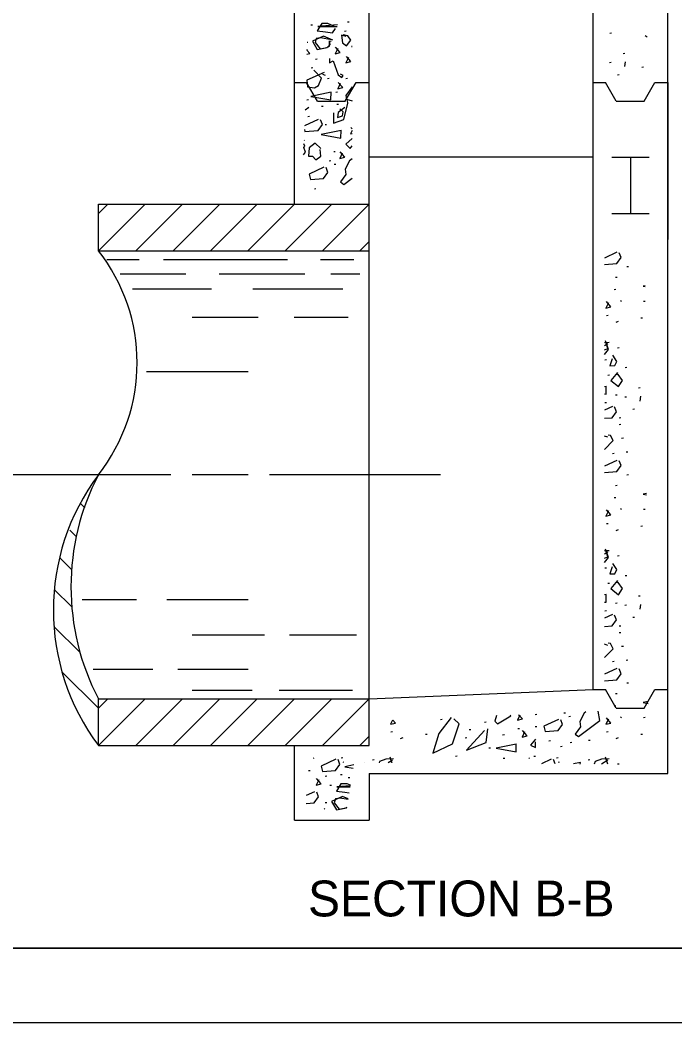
# Model space of a CAD drawing. Extents: x 997.6 to 1036.9, y 998.9 to 1022.6.
# Drawn here: x 1019.58 to 1023.96, y 1000 to 1006.71 of the extents above; entities that cross this region are included whole.
import ezdxf

# ---------------------------------------------------------------- set-up
doc = ezdxf.new("R2010")
doc.units = 0
for name, color, linetype in [('Level 1', 7, 'Continuous'), ('Level 10', 7, 'Continuous'), ('Level 11', 7, 'Continuous'), ('Level 14', 7, 'Continuous'), ('Level 5', 7, 'Continuous')]:
    doc.layers.add(name, color=color, linetype=linetype)

msp = doc.modelspace()

# ---------------------------------------------------------------- linework, layer by layer
at = {"layer": 'Level 1'}
for p, q in [((1023.9115, 1006.2949), (1023.9115, 1008.5603)), ((1021.4115, 1006.2949), (1021.4115, 1008.5449)), ((1023.4115, 1006.2949), (1023.4115, 1008.5449)), ((1021.9115, 1006.2949), (1021.9115, 1008.4353)), ((1021.4105, 1006.2949), (1021.4115, 1006.2949)), ((1021.4115, 1005.4824), (1021.4115, 1006.2949)), ((1021.4115, 1006.2949), (1021.4938, 1006.2949)), ((1021.5658, 1006.1699), (1021.4938, 1006.2949)), ((1021.7522, 1006.1699), (1021.8245, 1006.2949)), ((1021.8245, 1006.2949), (1021.9103, 1006.2949)), ((1021.9115, 1005.4824), (1021.9115, 1006.2949)), ((1023.4105, 1006.2949), (1023.4115, 1006.2949)), ((1023.4115, 1002.2324), (1023.4115, 1006.2949)), ((1023.4115, 1006.2949), (1023.4938, 1006.2949)), ((1023.5658, 1006.1699), (1023.4938, 1006.2949)), ((1023.7522, 1006.1699), (1023.8245, 1006.2949)), ((1023.8245, 1006.2949), (1023.9103, 1006.2949)), ((1023.9115, 1002.2324), (1023.9115, 1006.2949)), ((1021.5658, 1006.1699), (1021.7522, 1006.1699)), ((1023.5658, 1006.1699), (1023.7522, 1006.1699)), ((1023.4115, 1005.7949), (1021.9115, 1005.7949)), ((1023.5365, 1005.7949), (1023.7865, 1005.7949)), ((1023.6615, 1005.7949), (1023.6615, 1005.4199)), ((1020.1, 1005.1699), (1020.1, 1005.4824)), ((1020.1, 1005.4824), (1021.9115, 1005.4824)), ((1020.1, 1005.1699), (1020.4125, 1005.4824)), ((1020.1, 1005.4199), (1020.1625, 1005.4824)), ((1020.35, 1005.1699), (1020.6625, 1005.4824)), ((1020.6, 1005.1699), (1020.9125, 1005.4824)), ((1020.85, 1005.1699), (1021.1625, 1005.4824)), ((1021.1, 1005.1699), (1021.4125, 1005.4824)), ((1021.35, 1005.1699), (1021.6625, 1005.4824)), ((1021.6, 1005.1699), (1021.9125, 1005.4824)), ((1021.9115, 1005.1699), (1021.9115, 1005.4824)), ((1023.5365, 1005.4199), (1023.7865, 1005.4199)), ((1021.85, 1005.1699), (1021.9115, 1005.2315)), ((1020.1, 1005.1699), (1021.9115, 1005.1699)), ((1021.9115, 1005.0137), (1021.9115, 1005.1699)), ((1020.3733, 1005.1093), (1020.1578, 1005.1093)), ((1021.3665, 1005.1093), (1020.5358, 1005.1093)), ((1021.8103, 1005.1093), (1021.5862, 1005.1093)), ((1020.6853, 1005.0125), (1020.2458, 1005.0125)), ((1021.4807, 1005.0125), (1020.9093, 1005.0125)), ((1021.8498, 1005.0125), (1021.6565, 1005.0125)), ((1021.9115, 1002.1699), (1021.9115, 1005.0137)), ((1020.8567, 1004.9114), (1020.3293, 1004.9114)), ((1021.7357, 1004.9114), (1021.1335, 1004.9114)), ((1021.1687, 1004.7225), (1020.7282, 1004.7225)), ((1021.7708, 1004.7225), (1021.4103, 1004.7225)), ((1021.1023, 1004.3578), (1020.4217, 1004.3578)), ((1020.5853, 1003.6699), (1019.4863, 1003.6699)), ((1021.1023, 1003.6699), (1020.7282, 1003.6699)), ((1022.39, 1003.6699), (1021.2452, 1003.6699)), ((1020.0097, 1003.4478), (1019.9785, 1003.479)), ((1019.9517, 1003.2558), (1019.9087, 1003.2987)), ((1019.8407, 1003.1168), (1019.9208, 1003.0366)), ((1019.9223, 1002.7852), (1019.8053, 1002.9022)), ((1020.3557, 1002.8328), (1019.991, 1002.8328)), ((1021.1023, 1002.8328), (1020.5578, 1002.8328)), ((1019.9773, 1002.4802), (1019.803, 1002.6545)), ((1021.2127, 1002.5955), (1020.7282, 1002.5955)), ((1021.8278, 1002.5955), (1021.3797, 1002.5955)), ((1020.1, 1002.1074), (1019.8563, 1002.3511)), ((1020.4655, 1002.3669), (1020.0657, 1002.3669)), ((1021.1023, 1002.3669), (1020.6325, 1002.3669)), ((1021.1292, 1002.2263), (1020.7282, 1002.2263)), ((1021.8015, 1002.2263), (1021.3093, 1002.2263)), ((1021.9115, 1002.1699), (1023.4115, 1002.2324)), ((1023.4105, 1002.2324), (1023.4115, 1002.2324)), ((1023.4115, 1002.2324), (1023.4938, 1002.2324)), ((1023.5658, 1002.1074), (1023.4938, 1002.2324)), ((1023.7522, 1002.1074), (1023.8245, 1002.2324)), ((1023.8245, 1002.2324), (1023.9103, 1002.2324)), ((1023.9115, 1001.6699), (1023.9115, 1002.2324)), ((1020.1, 1002.1699), (1021.9115, 1002.1699)), ((1020.1, 1001.8574), (1020.1, 1002.1699)), ((1020.1, 1001.8574), (1020.4125, 1002.1699)), ((1020.1, 1002.1074), (1020.1625, 1002.1699)), ((1020.35, 1001.8574), (1020.6625, 1002.1699)), ((1020.6, 1001.8574), (1020.9125, 1002.1699)), ((1020.85, 1001.8574), (1021.1625, 1002.1699)), ((1021.1, 1001.8574), (1021.4125, 1002.1699)), ((1021.35, 1001.8574), (1021.6625, 1002.1699)), ((1021.6, 1001.8574), (1021.9125, 1002.1699)), ((1021.9115, 1001.8574), (1021.9115, 1002.1699)), ((1023.5658, 1002.1074), (1023.7522, 1002.1074)), ((1021.85, 1001.8574), (1021.9115, 1001.919)), ((1020.1, 1001.8574), (1021.9115, 1001.8574)), ((1021.4115, 1001.3574), (1021.4115, 1001.8574)), ((1021.9115, 1001.6699), (1023.9115, 1001.6699)), ((1021.9115, 1001.6699), (1021.9115, 1001.3574)), ((1021.4115, 1001.3574), (1021.9115, 1001.3574))]:
    msp.add_line(p, q, dxfattribs=at)
msp.add_lwpolyline([(1023.9115, 1006.2949), (1023.9115, 1005.2456)], dxfattribs=at)
for centre, radius, start, end in [((1019.1458, 1004.42), 1.2137, 321.83378, 38.16622), ((1021.3137, 1002.7637), 1.5147, 143.25436, 216.7454), ((1021.5426, 1002.92), 1.6259, 152.53062, 207.46938)]:
    msp.add_arc(centre, radius, start, end, dxfattribs=at)
at = {"layer": 'Level 10'}
msp.add_line((1035.5, 1000.5), (1007, 1000.5), dxfattribs=at)
at = {"layer": 'Level 11'}
msp.add_lwpolyline([(1007, 1000.5), (1035.5, 1000.5), (1035.5, 1021.5), (1007, 1021.5)], close=True, dxfattribs=at)
at = {"layer": 'Level 14'}
msp.add_line((1036, 1000), (1000, 1000), dxfattribs=at)
at = {"layer": 'Level 5'}
for points in [[(1021.5327, 1006.6801), (1021.5215, 1006.6787)], [(1021.6847, 1006.6688), (1021.636, 1006.691), (1021.5945, 1006.691), (1021.5653, 1006.6411), (1021.6208, 1006.6342), (1021.6665, 1006.6286), (1021.686, 1006.6563)], [(1021.6998, 1006.6813), (1021.5682, 1006.6703), (1021.6985, 1006.6703)], [(1021.7777, 1006.7005), (1021.7665, 1006.6991)], [(1021.6693, 1006.5801), (1021.607, 1006.6064), (1021.532, 1006.5732), (1021.5653, 1006.5163), (1021.6318, 1006.5302), (1021.6513, 1006.5496), (1021.6458, 1006.5745)], [(1021.7582, 1006.6037), (1021.7277, 1006.612), (1021.7332, 1006.562), (1021.7595, 1006.5413), (1021.79, 1006.5801), (1021.7692, 1006.6092), (1021.7387, 1006.6148)], [(1021.7572, 1006.6393), (1021.7462, 1006.6378)], [(1023.5345, 1006.6263), (1023.5233, 1006.6249)], [(1023.7717, 1006.5986), (1023.7592, 1006.609)], [(1021.502, 1006.5644), (1021.4975, 1006.5639)], [(1021.661, 1006.5814), (1021.5875, 1006.5953), (1021.5583, 1006.5912), (1021.55, 1006.5634), (1021.5833, 1006.5218), (1021.6292, 1006.5302), (1021.6458, 1006.5398), (1021.6458, 1006.5745)], [(1021.6527, 1006.5745), (1021.6583, 1006.5703)], [(1021.7982, 1006.537), (1021.7947, 1006.5363)], [(1021.495, 1006.4855), (1021.5143, 1006.4903)], [(1021.4977, 1006.5167), (1021.4958, 1006.5128)], [(1021.5143, 1006.4903), (1021.4958, 1006.5114)], [(1021.7018, 1006.5234), (1021.6853, 1006.4888), (1021.7185, 1006.4971), (1021.688, 1006.5318)], [(1021.7733, 1006.4622), (1021.7567, 1006.4275), (1021.79, 1006.4358), (1021.7595, 1006.4705)], [(1021.7947, 1006.5363), (1021.7982, 1006.5357)], [(1023.623, 1006.4902), (1023.6118, 1006.4888)], [(1021.5632, 1006.4521), (1021.5522, 1006.4507)], [(1021.6472, 1006.4567), (1021.6458, 1006.4275), (1021.6707, 1006.44), (1021.7053, 1006.3471), (1021.7303, 1006.329), (1021.7373, 1006.3429), (1021.7207, 1006.3513)], [(1023.5312, 1006.4289), (1023.52, 1006.4275)], [(1023.6223, 1006.4023), (1023.628, 1006.4343)], [(1021.6112, 1006.3623), (1021.4947, 1006.3124), (1021.5002, 1006.2666), (1021.5458, 1006.2597), (1021.5737, 1006.2763), (1021.593, 1006.3248), (1021.5418, 1006.379)], [(1021.536, 1006.3943), (1021.5248, 1006.3928)], [(1021.6, 1006.3526), (1021.6167, 1006.3457)], [(1023.5855, 1006.3473), (1023.5745, 1006.3458)], [(1023.7478, 1006.3983), (1023.7368, 1006.3969)], [(1021.6448, 1006.3228), (1021.6338, 1006.3213)], [(1021.7188, 1006.2886), (1021.7023, 1006.2539), (1021.7355, 1006.2623), (1021.705, 1006.2969)], [(1021.7673, 1006.3228), (1021.7563, 1006.3213)], [(1021.6568, 1006.2305), (1021.5223, 1006.2028), (1021.6555, 1006.1792), (1021.6568, 1006.2318)], [(1021.6993, 1006.2308), (1021.6882, 1006.2295)], [(1021.7982, 1006.2666), (1021.7567, 1006.2098)], [(1021.7567, 1006.2098), (1021.7595, 1006.1834)], [(1021.5053, 1006.1798), (1021.4943, 1006.1784)], [(1021.604, 1006.1356), (1021.593, 1006.1342)], [(1021.6735, 1006.0918), (1021.6735, 1006.0225), (1021.7428, 1006.0488), (1021.7692, 1006.1571), (1021.7665, 1006.1751)], [(1021.7062, 1006.1492), (1021.695, 1006.1478)], [(1021.7595, 1006.1834), (1021.7982, 1006.1728)], [(1021.483, 1006.1126), (1021.5085, 1006.1307)], [(1021.5122, 1006.0675), (1021.501, 1006.0661)], [(1021.7483, 1006.1279), (1021.704, 1006.096), (1021.6998, 1006.0613), (1021.7345, 1006.0724), (1021.7387, 1006.0988), (1021.7152, 1006.1196)], [(1021.5713, 1006.0488), (1021.4795, 1006.006)], [(1021.57, 1005.9738), (1021.5992, 1006.0141)], [(1021.5992, 1006.0141), (1021.5867, 1006.0459)], [(1021.6278, 1006.013), (1021.6168, 1006.0117)], [(1021.4787, 1005.9813), (1021.4825, 1005.9669)], [(1021.4825, 1005.9669), (1021.57, 1005.9738)], [(1021.725, 1005.9753), (1021.5905, 1005.9475), (1021.7235, 1005.9239), (1021.725, 1005.9766)], [(1021.7982, 1005.9736), (1021.7873, 1005.9511)], [(1021.7873, 1005.9511), (1021.7982, 1005.9538)], [(1021.7982, 1005.9849), (1021.7902, 1005.994)], [(1021.4748, 1005.8596), (1021.4807, 1005.8699)], [(1021.4807, 1005.8699), (1021.4757, 1005.8853)], [(1021.4793, 1005.9088), (1021.4763, 1005.9083)], [(1021.5888, 1005.8533), (1021.55, 1005.8893), (1021.5112, 1005.8588), (1021.5057, 1005.802), (1021.5335, 1005.8034), (1021.5542, 1005.7784), (1021.5888, 1005.802), (1021.5848, 1005.8463)], [(1021.7982, 1005.9211), (1021.7567, 1005.8838)], [(1021.7567, 1005.8838), (1021.7845, 1005.8547)], [(1021.7845, 1005.8547), (1021.7982, 1005.8715)], [(1021.4732, 1005.8116), (1021.4868, 1005.8303)], [(1021.4868, 1005.8303), (1021.4748, 1005.8609)], [(1021.6857, 1005.8327), (1021.6747, 1005.8313)], [(1021.7325, 1005.8223), (1021.7158, 1005.7877), (1021.7492, 1005.796), (1021.7187, 1005.8307)], [(1021.6552, 1005.7714), (1021.644, 1005.77)], [(1021.6892, 1005.7476), (1021.678, 1005.7462)], [(1021.7817, 1005.7715), (1021.7525, 1005.7146)], [(1021.7982, 1005.7848), (1021.7817, 1005.7715)], [(1021.6088, 1005.7288), (1021.5103, 1005.6831), (1021.52, 1005.647), (1021.6073, 1005.6539), (1021.6365, 1005.6942), (1021.624, 1005.726)], [(1021.7567, 1005.6799), (1021.7207, 1005.63)], [(1021.7525, 1005.7146), (1021.7567, 1005.6799)], [(1021.7207, 1005.63), (1021.7428, 1005.6133)], [(1021.7428, 1005.6133), (1021.7982, 1005.6553)], [(1021.5563, 1005.5843), (1021.5453, 1005.5828)], [(1023.5702, 1005.1593), (1023.4872, 1005.1206)], [(1023.5978, 1005.1246), (1023.5853, 1005.1564)], [(1023.4872, 1005.0778), (1023.5687, 1005.0843)], [(1023.5687, 1005.0843), (1023.5978, 1005.1246)], [(1023.647, 1005.0623), (1023.636, 1005.0609)], [(1023.5722, 1004.9908), (1023.561, 1004.9894)], [(1023.758, 1004.9348), (1023.7447, 1004.9321)], [(1023.7447, 1004.9321), (1023.758, 1004.9297)], [(1023.562, 1004.9092), (1023.5508, 1004.9078)], [(1023.5135, 1004.8206), (1023.4968, 1004.7859), (1023.5302, 1004.7942), (1023.4997, 1004.8288)], [(1023.6013, 1004.8297), (1023.5943, 1004.8352)], [(1023.7583, 1004.8308), (1023.7472, 1004.8295)], [(1023.5108, 1004.7356), (1023.4998, 1004.7342)], [(1023.579, 1004.6952), (1023.5625, 1004.6882)], [(1023.7413, 1004.7186), (1023.7302, 1004.7172)], [(1023.518, 1004.5543), (1023.4872, 1004.5533)], [(1023.5097, 1004.5459), (1023.4872, 1004.5319)], [(1023.5097, 1004.514), (1023.4945, 1004.5653)], [(1023.5138, 1004.5084), (1023.4972, 1004.5556)], [(1023.4872, 1004.5055), (1023.5097, 1004.514)], [(1023.4872, 1004.4753), (1023.5138, 1004.5084)], [(1023.5388, 1004.446), (1023.5237, 1004.3988), (1023.5568, 1004.4003), (1023.5693, 1004.428), (1023.543, 1004.4696)], [(1023.5858, 1004.5198), (1023.5747, 1004.5184)], [(1023.5007, 1004.4381), (1023.4897, 1004.4368)], [(1023.5212, 1004.336), (1023.51, 1004.3346)], [(1023.5735, 1004.3545), (1023.5292, 1004.3018), (1023.5805, 1004.2602), (1023.6082, 1004.3018), (1023.5777, 1004.342), (1023.5625, 1004.342)], [(1023.6368, 1004.3871), (1023.6257, 1004.3857)], [(1023.499, 1004.2608), (1023.4872, 1004.2583)], [(1023.4977, 1004.2094), (1023.499, 1004.2622)], [(1023.4872, 1004.2113), (1023.4977, 1004.2094)], [(1023.5722, 1004.2033), (1023.561, 1004.2019)], [(1023.6335, 1004.1897), (1023.6223, 1004.1883)], [(1023.7253, 1004.2509), (1023.7142, 1004.2495)], [(1023.7247, 1004.1631), (1023.7303, 1004.195)], [(1023.5395, 1004.1267), (1023.4872, 1004.1023)], [(1023.5007, 1004.1523), (1023.4897, 1004.1508)], [(1023.5672, 1004.092), (1023.5547, 1004.1238)], [(1023.538, 1004.0518), (1023.5672, 1004.092)], [(1023.6878, 1004.108), (1023.6768, 1004.1066)], [(1023.4872, 1004.0477), (1023.538, 1004.0518)], [(1023.596, 1004.0502), (1023.5848, 1004.0488)], [(1023.596, 1004.0059), (1023.5848, 1004.0045)], [(1023.5083, 1003.9204), (1023.4872, 1003.9288)], [(1023.5263, 1003.9328), (1023.5125, 1003.9357)], [(1023.5443, 1003.8982), (1023.5263, 1003.9328)], [(1023.4872, 1003.8395), (1023.5443, 1003.8982)], [(1023.613, 1003.914), (1023.6018, 1003.9126)], [(1023.5517, 1003.8119), (1023.5407, 1003.8105)], [(1023.6437, 1003.8221), (1023.6325, 1003.8208)], [(1023.5702, 1003.7659), (1023.4872, 1003.7273)], [(1023.5687, 1003.691), (1023.5978, 1003.7313)], [(1023.5978, 1003.7313), (1023.5853, 1003.7631)], [(1023.4872, 1003.6845), (1023.5687, 1003.691)], [(1023.647, 1003.6689), (1023.636, 1003.6676)], [(1023.5722, 1003.5975), (1023.561, 1003.5961)], [(1023.562, 1003.5158), (1023.5508, 1003.5144)], [(1023.7682, 1003.5436), (1023.7447, 1003.5388)], [(1023.7447, 1003.5388), (1023.7682, 1003.5345)], [(1023.5135, 1003.4273), (1023.4968, 1003.3926), (1023.5302, 1003.4008), (1023.4997, 1003.4355)], [(1023.6013, 1003.4363), (1023.5943, 1003.4418)], [(1023.7583, 1003.4375), (1023.7472, 1003.4362)], [(1023.5108, 1003.3423), (1023.4998, 1003.3408)], [(1023.7413, 1003.3253), (1023.7302, 1003.3238)], [(1023.579, 1003.3018), (1023.5625, 1003.2948)], [(1023.518, 1003.1609), (1023.4872, 1003.1601)], [(1023.5097, 1003.1526), (1023.4872, 1003.1387)], [(1023.4872, 1003.1123), (1023.5097, 1003.1207)], [(1023.4872, 1003.0821), (1023.5138, 1003.1151)], [(1023.5097, 1003.1207), (1023.4945, 1003.172)], [(1023.5138, 1003.1151), (1023.4972, 1003.1623)], [(1023.5858, 1003.1264), (1023.5747, 1003.1251)], [(1023.5388, 1003.0527), (1023.5237, 1003.0055), (1023.5568, 1003.0069), (1023.5693, 1003.0347), (1023.543, 1003.0763)], [(1023.5007, 1003.0448), (1023.4897, 1003.0434)], [(1023.6368, 1002.9938), (1023.6257, 1002.9923)], [(1023.5212, 1002.9427), (1023.51, 1002.9413)], [(1023.5735, 1002.9612), (1023.5292, 1002.9084), (1023.5805, 1002.8668), (1023.6082, 1002.9084), (1023.5777, 1002.9487), (1023.5625, 1002.9487)], [(1023.499, 1002.8674), (1023.4872, 1002.865)], [(1023.4977, 1002.8161), (1023.499, 1002.8688)], [(1023.7253, 1002.8576), (1023.7142, 1002.8562)], [(1023.4872, 1002.818), (1023.4977, 1002.8161)], [(1023.5722, 1002.8099), (1023.561, 1002.8086)], [(1023.6335, 1002.7963), (1023.6223, 1002.7949)], [(1023.7247, 1002.7698), (1023.7303, 1002.8017)], [(1023.5395, 1002.7333), (1023.4872, 1002.709)], [(1023.5007, 1002.7589), (1023.4897, 1002.7575)], [(1023.5672, 1002.6987), (1023.5547, 1002.7305)], [(1023.6878, 1002.7147), (1023.6768, 1002.7133)], [(1023.4872, 1002.6544), (1023.538, 1002.6584)], [(1023.538, 1002.6584), (1023.5672, 1002.6987)], [(1023.596, 1002.6568), (1023.5848, 1002.6554)], [(1023.596, 1002.6126), (1023.5848, 1002.6112)], [(1023.5083, 1002.5271), (1023.4872, 1002.5355)], [(1023.5263, 1002.5395), (1023.5125, 1002.5423)], [(1023.5443, 1002.5048), (1023.5263, 1002.5395)], [(1023.613, 1002.5207), (1023.6018, 1002.5193)], [(1023.4872, 1002.4463), (1023.5443, 1002.5048)], [(1023.5517, 1002.4186), (1023.5407, 1002.4172)], [(1023.6437, 1002.4288), (1023.6325, 1002.4274)], [(1023.5702, 1002.3726), (1023.4872, 1002.334)], [(1023.5687, 1002.2977), (1023.5978, 1002.3379)], [(1023.5978, 1002.3379), (1023.5853, 1002.3698)], [(1023.4872, 1002.2913), (1023.5687, 1002.2977)], [(1023.647, 1002.2756), (1023.636, 1002.2743)], [(1023.5722, 1002.2042), (1023.561, 1002.2028)], [(1023.562, 1002.1225), (1023.5508, 1002.1211)], [(1023.7783, 1002.1524), (1023.7447, 1002.1454)], [(1023.7447, 1002.1454), (1023.7783, 1002.1395)], [(1022.4608, 1002.044), (1022.378, 1001.9376)], [(1022.7638, 1002.0572), (1022.7525, 1002.0208)], [(1022.7718, 1002.0014), (1022.8592, 1002.0568)], [(1022.8592, 1002.0568), (1022.8582, 1002.0613)], [(1022.9213, 1002.0611), (1022.9047, 1002.0264)], [(1022.938, 1002.0348), (1022.9125, 1002.0637)], [(1023.0345, 1002.0646), (1023.0233, 1002.0633)], [(1023.225, 1002.0748), (1023.2138, 1002.0734)], [(1023.259, 1002.051), (1023.248, 1002.0496)], [(1023.3517, 1002.0749), (1023.3225, 1002.018)], [(1023.3617, 1002.0832), (1023.3517, 1002.0749)], [(1023.4557, 1002.025), (1023.445, 1002.0868)], [(1023.5135, 1002.0339), (1023.4968, 1001.9993), (1023.5302, 1002.0075), (1023.4997, 1002.0422)], [(1023.6013, 1002.043), (1023.5943, 1002.0485)], [(1023.7583, 1002.0442), (1023.7472, 1002.0428)], [(1022.0682, 1002.0269), (1022.0548, 1001.9993)], [(1022.0548, 1001.9993), (1022.0882, 1002.0075)], [(1022.0882, 1002.0075), (1022.071, 1002.027)], [(1022.4013, 1002.0306), (1022.3903, 1002.0292)], [(1022.4708, 1001.8696), (1022.5153, 1002.0014)], [(1022.5153, 1002.0014), (1022.4778, 1002.0361)], [(1022.6942, 1002.0136), (1022.683, 1002.0122)], [(1022.7525, 1002.0208), (1022.7718, 1002.0014)], [(1022.9047, 1002.0264), (1022.938, 1002.0348)], [(1023.0345, 1001.9829), (1023.0233, 1001.9816)], [(1023.1787, 1002.0323), (1023.0802, 1001.9865), (1023.09, 1001.9504), (1023.1773, 1001.9573), (1023.2065, 1001.9976), (1023.194, 1002.0294)], [(1023.3267, 1001.9833), (1023.2905, 1001.9334)], [(1023.3128, 1001.9168), (1023.4557, 1002.025)], [(1023.3225, 1002.018), (1023.3267, 1001.9833)], [(1022.0688, 1001.9489), (1022.0578, 1001.9475)], [(1022.137, 1001.9085), (1022.1205, 1001.9015)], [(1022.2993, 1001.9319), (1022.2882, 1001.9305)], [(1022.378, 1001.9376), (1022.3392, 1001.8058)], [(1022.5648, 1001.9081), (1022.5537, 1001.9067)], [(1022.6832, 1001.9584), (1022.5638, 1001.8253), (1022.6957, 1001.8779), (1022.7053, 1001.9681)], [(1022.592, 1001.9625), (1022.5808, 1001.9612)], [(1022.8167, 1001.9285), (1022.8055, 1001.9271)], [(1022.9187, 1001.9693), (1022.9077, 1001.9679)], [(1022.9518, 1001.9488), (1022.9353, 1001.9142), (1022.9685, 1001.9224), (1022.938, 1001.9571)], [(1023.2905, 1001.9334), (1023.3128, 1001.9168)], [(1023.5108, 1001.9489), (1023.4998, 1001.9475)], [(1023.579, 1001.9085), (1023.5625, 1001.9015)], [(1023.7413, 1001.9319), (1023.7302, 1001.9305)], [(1022.3392, 1001.8058), (1022.4708, 1001.8696)], [(1022.7247, 1001.84), (1022.7137, 1001.8386)], [(1022.8967, 1001.8668), (1022.7622, 1001.8391), (1022.8953, 1001.8155), (1022.8967, 1001.8683)], [(1023.0257, 1001.8988), (1022.9923, 1001.8599), (1023.0257, 1001.8433), (1023.0243, 1001.8821)], [(1023.1263, 1001.8877), (1023.1152, 1001.8863)], [(1023.2047, 1001.8503), (1023.1935, 1001.8488)], [(1023.2693, 1001.8774), (1023.2582, 1001.8761)], [(1023.3918, 1001.891), (1023.3807, 1001.8897)], [(1021.5418, 1001.7733), (1021.5378, 1001.7703)], [(1021.7353, 1001.774), (1021.7243, 1001.7726)], [(1022.0635, 1001.7415), (1022.0525, 1001.7787)], [(1022.5002, 1001.7856), (1022.489, 1001.7842)], [(1022.82, 1001.7706), (1022.809, 1001.7692)], [(1022.9855, 1001.7745), (1022.9798, 1001.7703)], [(1023.0242, 1001.7842), (1023.0132, 1001.7828)], [(1023.1773, 1001.774), (1023.1663, 1001.7726)], [(1023.5083, 1001.7321), (1023.4945, 1001.7787)], [(1021.689, 1001.7654), (1021.5907, 1001.7196), (1021.6003, 1001.6836), (1021.6877, 1001.6905), (1021.7168, 1001.7308), (1021.7043, 1001.7626)], [(1021.7432, 1001.7426), (1021.7377, 1001.7453)], [(1021.8085, 1001.7275), (1021.749, 1001.7153)], [(1021.749, 1001.7153), (1021.8048, 1001.7054)], [(1021.8835, 1001.7429), (1021.8822, 1001.7427)], [(1021.8835, 1001.7427), (1021.8835, 1001.7443)], [(1021.9463, 1001.7603), (1021.9353, 1001.7589)], [(1021.9817, 1001.7495), (1021.979, 1001.742)], [(1022.0247, 1001.7662), (1021.9817, 1001.7495)], [(1022.076, 1001.7676), (1022.0247, 1001.7662)], [(1022.0677, 1001.7593), (1022.0392, 1001.7417)], [(1022.065, 1001.7415), (1022.0552, 1001.7689)], [(1023.131, 1001.7654), (1023.0655, 1001.7349)], [(1023.1573, 1001.7343), (1023.1463, 1001.7626)], [(1023.1852, 1001.7426), (1023.1797, 1001.7453)], [(1023.3255, 1001.7429), (1023.2798, 1001.7336)], [(1023.3252, 1001.7333), (1023.3255, 1001.7443)], [(1023.3883, 1001.7603), (1023.3773, 1001.7589)], [(1023.4237, 1001.7495), (1023.4177, 1001.7327)], [(1023.4667, 1001.7662), (1023.4237, 1001.7495)], [(1023.5097, 1001.7593), (1023.466, 1001.7323)], [(1023.518, 1001.7676), (1023.4667, 1001.7662)], [(1023.5102, 1001.7321), (1023.4972, 1001.7689)], [(1023.5858, 1001.7331), (1023.5747, 1001.7318)], [(1021.5175, 1001.6888), (1021.5065, 1001.6875)], [(1021.5745, 1001.6275), (1021.558, 1001.5928), (1021.5912, 1001.6012), (1021.5607, 1001.6358)], [(1021.6298, 1001.6514), (1021.6188, 1001.6501)], [(1021.732, 1001.6617), (1021.7208, 1001.6603)], [(1021.783, 1001.6413), (1021.7718, 1001.6398)], [(1021.6605, 1001.5902), (1021.6493, 1001.5888)], [(1021.7223, 1001.6011), (1021.6932, 1001.5512)], [(1021.7862, 1001.5879), (1021.696, 1001.5803)], [(1021.696, 1001.5803), (1021.7848, 1001.5803)], [(1021.764, 1001.6011), (1021.7223, 1001.6011)], [(1021.7865, 1001.5908), (1021.764, 1001.6011)], [(1021.5462, 1001.5476), (1021.491, 1001.522)], [(1021.5447, 1001.4727), (1021.5738, 1001.5129)], [(1021.5738, 1001.5129), (1021.5613, 1001.5448)], [(1021.7348, 1001.5165), (1021.66, 1001.4833)], [(1021.6863, 1001.5013), (1021.678, 1001.4735)], [(1021.7155, 1001.5054), (1021.6863, 1001.5013)], [(1021.6932, 1001.5512), (1021.7487, 1001.5443)], [(1021.7712, 1001.4949), (1021.7155, 1001.5054)], [(1021.7722, 1001.5008), (1021.7348, 1001.5165)], [(1021.7487, 1001.5443), (1021.7785, 1001.5407)], [(1021.491, 1001.4684), (1021.5447, 1001.4727)], [(1021.6162, 1001.4301), (1021.6118, 1001.435)], [(1021.6298, 1001.4745), (1021.6188, 1001.4731)], [(1021.66, 1001.4833), (1021.6932, 1001.4264), (1021.6932, 1001.4263)], [(1021.678, 1001.4735), (1021.7113, 1001.4319)], [(1021.6932, 1001.4263), (1021.6933, 1001.4264), (1021.7598, 1001.4403)], [(1021.7113, 1001.4319), (1021.757, 1001.4403)], [(1021.757, 1001.4403), (1021.763, 1001.4438)], [(1021.7598, 1001.4403), (1021.763, 1001.4434)]]:
    msp.add_lwpolyline(points, dxfattribs=at)

# ---------------------------------------------------------------- texts
at = {"layer": 'Level 1'}
msp.add_text('SECTION B-B', height=0.24, dxfattribs=at).set_placement((1021.5032, 1000.7131))

doc.saveas('drawing.dxf')
